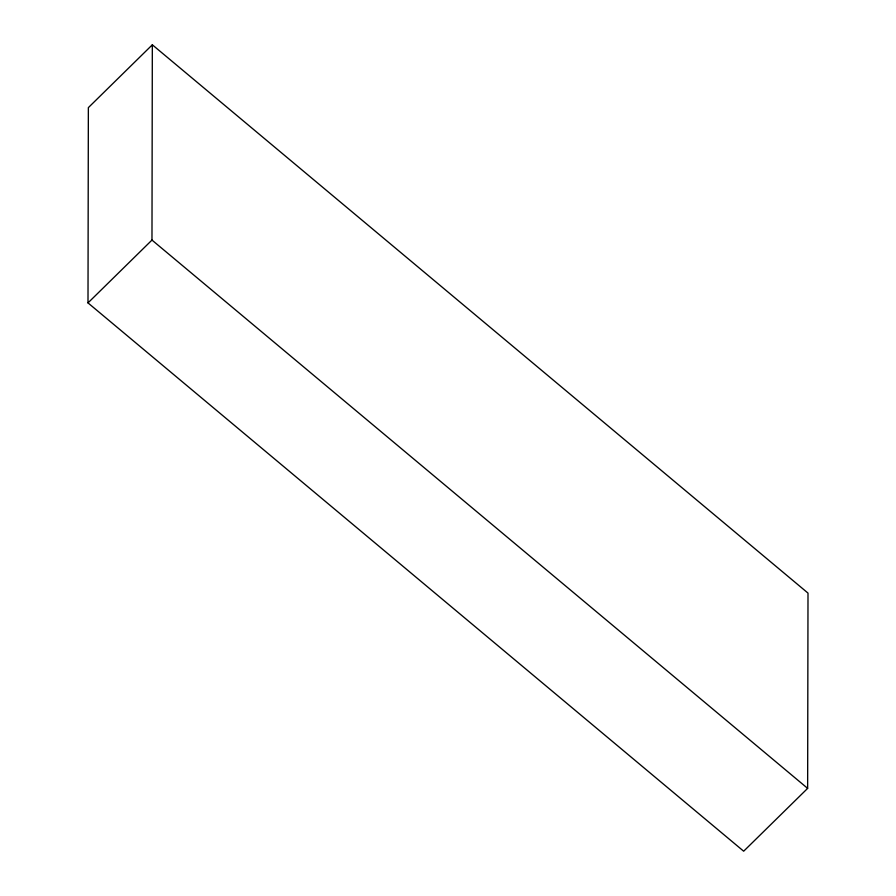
<?xml version="1.0" encoding="UTF-8"?>
<svg xmlns="http://www.w3.org/2000/svg" width="896" height="896" viewBox="0 0 896 896"><rect width="100%" height="100%" fill="white"/><g stroke="black" fill="none" stroke-linecap="round" stroke-linejoin="round"><path stroke-width="1.34" d="M87.998 302.904L88.357 107.632L152.331 44.8L808.002 593.096L807.643 788.368L743.669 851.2L87.998 302.904L151.973 240.072L152.331 44.8M151.973 240.072L807.643 788.368"/></g></svg>
